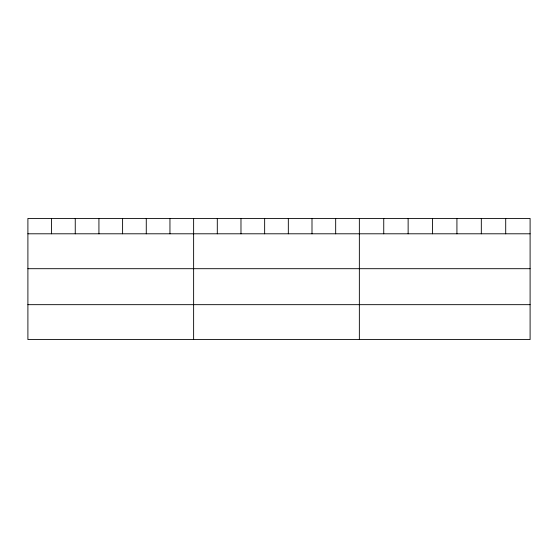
<?xml version="1.0" encoding="UTF-8"?>
<svg xmlns="http://www.w3.org/2000/svg" width="558" height="558" viewBox="0 0 558 558"><rect width="100%" height="100%" fill="white"/><g stroke="black" fill="none" stroke-linecap="round" stroke-linejoin="round"><path stroke-width="0.84" d="M530.1 233.795L530.1 339.571L27.9 339.571L27.9 218.429L530.1 218.429L530.1 233.795L27.9 233.795M27.9 268.698L530.1 268.698M27.9 304.668L530.1 304.668M505.708 218.429L505.708 233.795M481.317 218.429L481.317 233.795M456.925 218.429L456.925 233.795M432.527 218.429L432.527 233.795M408.135 218.429L408.135 233.795M383.744 218.429L383.744 233.795M359.352 218.429L359.352 339.571M335.679 218.429L335.679 233.795M311.999 218.429L311.999 233.795M288.326 218.429L288.326 233.795M264.652 218.429L264.652 233.795M240.979 218.429L240.979 233.795M217.299 218.429L217.299 233.795M193.626 218.429L193.626 339.571M169.953 218.429L169.953 233.795M146.273 218.429L146.273 233.795M122.6 218.429L122.6 233.795M98.926 218.429L98.926 233.795M75.253 218.429L75.253 233.795M51.573 218.429L51.573 233.795"/></g></svg>
